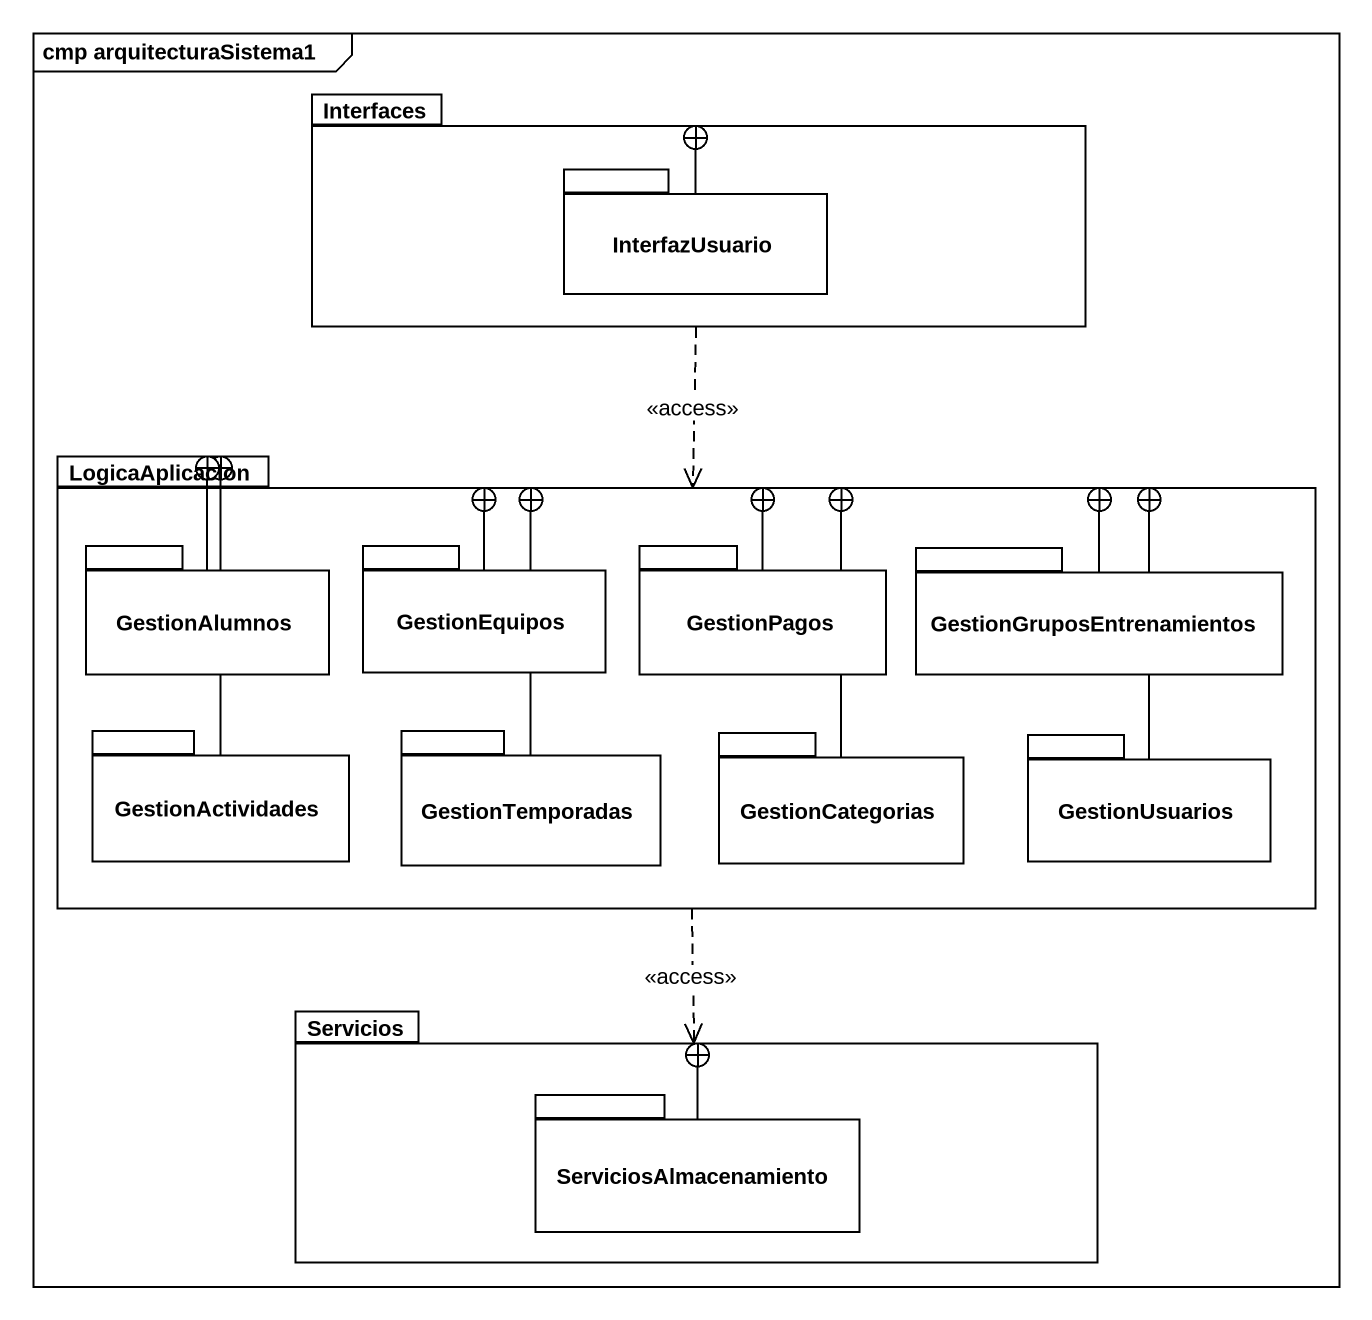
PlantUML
@startuml
mainframe cmp arquitecturaSistema1
package Interfaces {
  package InterfazUsuario {
  }
}
package LogicaAplicacion {
  package GestionAlumnos {
  }
  package GestionEquipos {
  }
  package GestionPagos {
  }
  package GestionGruposEntrenamientos {
  }
  package GestionActividades {
  }
  package GestionTemporadas {
  }
  package GestionCategorias {
  }
  package GestionUsuarios {
  }
}
package Servicios {
  package ServiciosAlmacenamiento {
  }
}
Interfaces ..> LogicaAplicacion : <<access>>
InterfazUsuario -up-+ Interfaces
LogicaAplicacion ..> Servicios : <<access>>
GestionAlumnos -right-+ LogicaAplicacion
GestionEquipos -right-+ LogicaAplicacion
GestionPagos --+ LogicaAplicacion
GestionGruposEntrenamientos -left-+ LogicaAplicacion
GestionActividades -right-+ LogicaAplicacion
GestionTemporadas -up-+ LogicaAplicacion
GestionCategorias -up-+ LogicaAplicacion
GestionUsuarios -left-+ LogicaAplicacion
ServiciosAlmacenamiento -up-+ Servicios
@enduml
